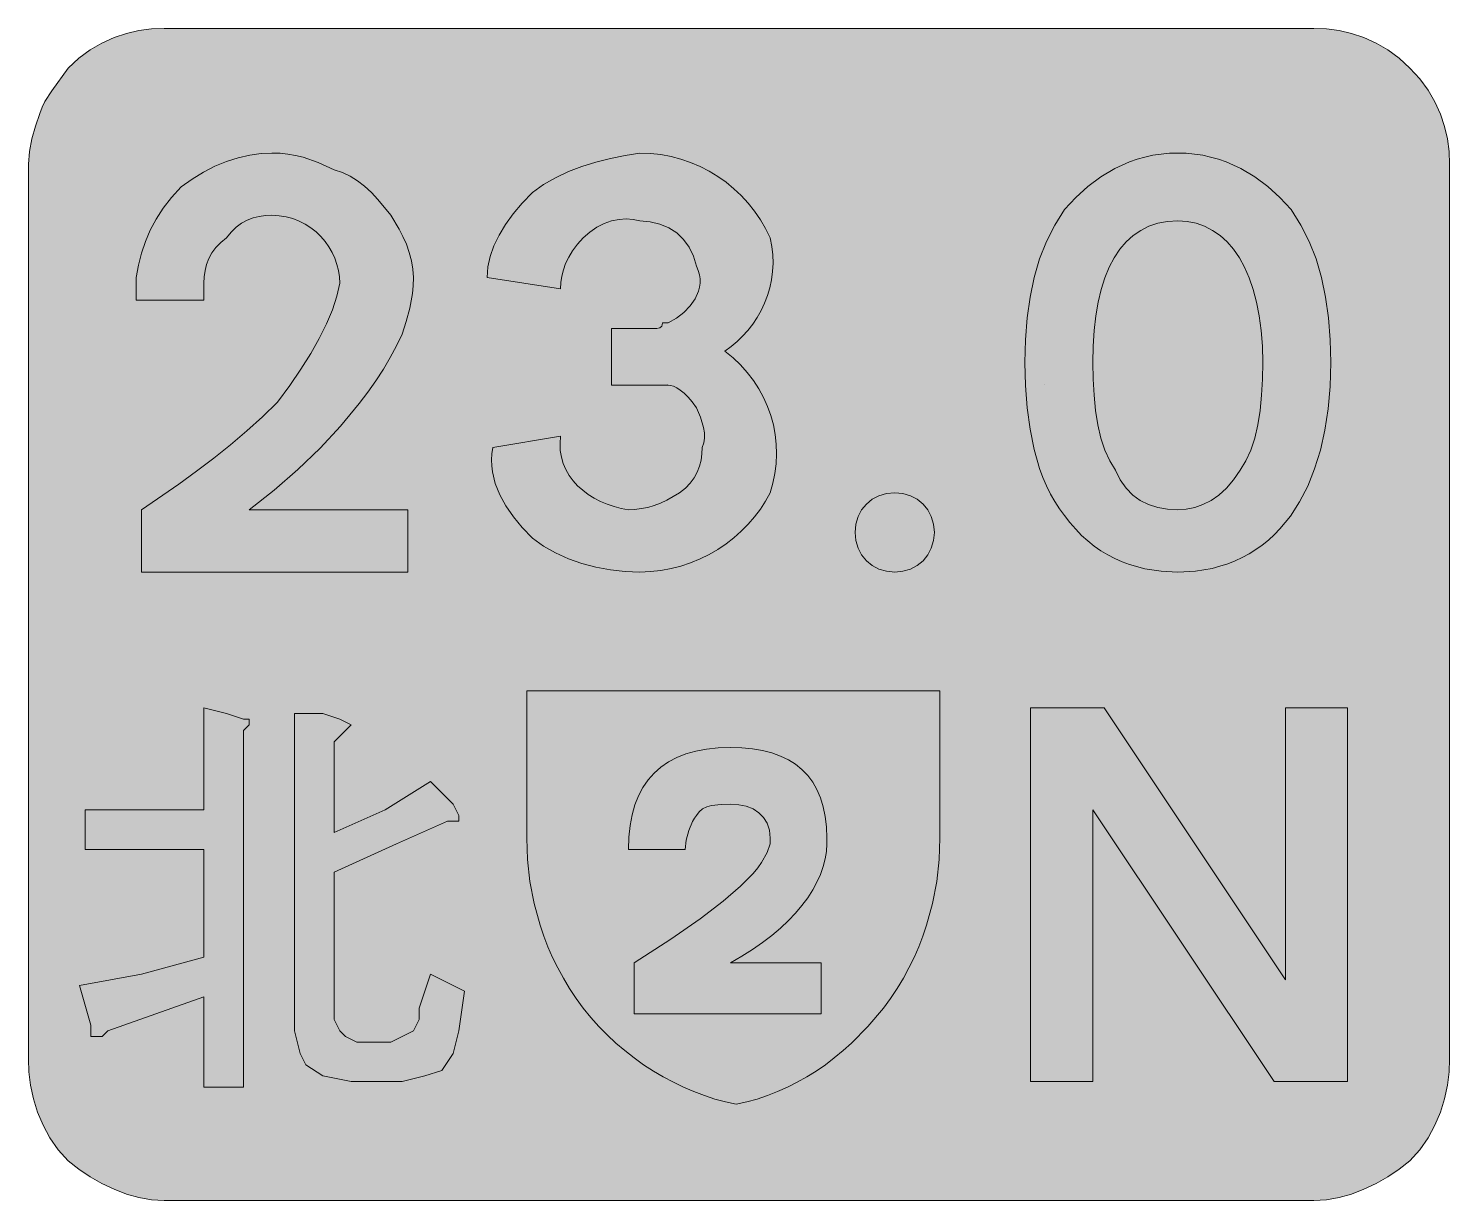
# Model space of a CAD drawing. Header units: metres. Extents: x 133 to 434, y 12 to 261.
import ezdxf

# ---------------------------------------------------------------- set-up
doc = ezdxf.new("R2010")
doc.units = ezdxf.units.M
for name, color, linetype, true_color in [('FILL_BLACK_000000', 7, 'Continuous', 0x000000), ('FILL_LIME_00FF00', 7, 'Continuous', 0x00ff00), ('FILL_WHITE_FFFFFF', 7, 'Continuous', 0xffffff), ('FILL_YELLOW_FFFF00', 7, 'Continuous', 0xffff00), ('STROKE_WHITE_FFFFFF', 7, 'Continuous', 0xffffff)]:
    doc.layers.add(name, color=color, linetype=linetype, true_color=true_color)

msp = doc.modelspace()

# ---------------------------------------------------------------- hatches: boundary and pattern name
at = {"layer": 'FILL_BLACK_000000', "true_color": 0x000000}
h = msp.add_hatch(color=7, dxfattribs=at)
h.dxf.hatch_style = 1
h.paths.add_polyline_path([(301.05, 62.64), (301.05, 51.84), (261.45, 51.84), (261.45, 62.64), (269.18, 67.66), (275.4, 71.98), (280.27, 75.68), (283.95, 78.84), (286.62, 81.55), (287.63, 82.77), (288.45, 83.9), (289.6, 85.97), (290.25, 87.84), (290.25, 89.04), (290.09, 90.73), (289.61, 92.19), (288.86, 93.43), (287.85, 94.44), (286.62, 95.23), (285.19, 95.79), (283.59, 96.13), (281.85, 96.24), (279.88, 96.2), (277.8, 95.94), (276.82, 95.65), (275.94, 95.23), (275.21, 94.63), (274.65, 93.84), (274.2, 93.28), (273.77, 92.55), (273, 90.69), (272.46, 88.61), (272.25, 86.64), (260.25, 86.64), (260.33, 89.26), (260.59, 91.7), (261.01, 93.98), (261.6, 96.09), (262.36, 98.03), (263.29, 99.8), (264.38, 101.41), (265.65, 102.84), (267.08, 104.11), (268.69, 105.2), (270.46, 106.13), (272.4, 106.89), (274.51, 107.48), (276.79, 107.9), (279.23, 108.16), (281.85, 108.24), (284.25, 108.17), (286.52, 107.96), (288.63, 107.6), (290.61, 107.1), (292.43, 106.45), (294.11, 105.65), (295.63, 104.69), (297, 103.59), (298.22, 102.33), (299.28, 100.92), (300.18, 99.34), (300.92, 97.61), (301.5, 95.71), (301.91, 93.65), (302.17, 91.43), (302.25, 89.04), (302.25, 87.84), (302.17, 86.25), (301.91, 84.64), (301.5, 83.01), (300.92, 81.37), (300.18, 79.72), (299.28, 78.07), (298.22, 76.43), (297, 74.79), (295.63, 73.17), (294.11, 71.56), (292.43, 69.98), (290.61, 68.43), (288.63, 66.92), (286.52, 65.45), (284.25, 64.02), (281.85, 62.64), (301.05, 62.64)])
at = {"layer": 'FILL_LIME_00FF00', "true_color": 0x00ff00}
h = msp.add_hatch(color=7, dxfattribs=at)
h.dxf.hatch_style = 1
h.paths.add_polyline_path([(405.45, 260.64), (408.15, 260.53), (410.83, 260.17), (413.49, 259.56), (416.1, 258.69), (418.66, 257.53), (421.14, 256.08), (423.55, 254.32), (425.85, 252.24), (427.93, 249.94), (429.69, 247.53), (431.14, 245.05), (432.3, 242.49), (433.17, 239.88), (433.78, 237.22), (434.14, 234.54), (434.25, 231.84), (434.25, 42.24), (434.14, 39.49), (433.78, 36.67), (433.17, 33.82), (432.3, 30.99), (431.14, 28.21), (429.69, 25.53), (427.93, 23), (425.85, 20.64), (423.55, 18.9), (421.14, 17.3), (418.66, 15.87), (416.1, 14.64), (413.49, 13.63), (410.83, 12.88), (408.15, 12.4), (405.45, 12.24), (161.85, 12.24), (159.15, 12.4), (156.47, 12.88), (153.81, 13.63), (151.2, 14.64), (148.64, 15.87), (146.16, 17.3), (143.75, 18.9), (141.45, 20.64), (139.37, 23), (137.61, 25.53), (136.16, 28.21), (135, 30.99), (134.13, 33.82), (133.52, 36.67), (133.16, 39.49), (133.05, 42.24), (133.05, 231.84), (133.26, 234.54), (133.8, 237.24), (134.57, 239.94), (135.45, 242.64), (135.95, 243.94), (136.56, 245.15), (138, 247.44), (141.45, 252.24), (143.75, 254.32), (146.16, 256.08), (148.64, 257.53), (151.2, 258.69), (153.81, 259.56), (156.47, 260.17), (159.15, 260.53), (161.85, 260.64), (405.45, 260.64)])
at = {"layer": 'FILL_WHITE_FFFFFF', "true_color": 0xffffff}
h = msp.add_hatch(color=7, dxfattribs=at)
h.dxf.hatch_style = 1
h.paths.add_polyline_path([(155.85, 203.04), (155.85, 207.84), (156.36, 210.49), (157.01, 213.03), (157.83, 215.5), (158.85, 217.89), (160.09, 220.23), (161.59, 222.52), (163.36, 224.79), (165.45, 227.04), (167.75, 228.73), (170.14, 230.19), (172.58, 231.43), (175.05, 232.44), (177.52, 233.23), (179.96, 233.79), (182.35, 234.13), (184.65, 234.24), (186.4, 234.18), (188.06, 234.01), (189.67, 233.73), (191.25, 233.34), (194.44, 232.21), (197.85, 230.64), (199.6, 230.08), (201.24, 229.31), (202.81, 228.34), (204.3, 227.19), (205.74, 225.87), (207.13, 224.4), (209.85, 221.04), (211.61, 218.13), (212.42, 216.55), (213.15, 214.89), (213.76, 213.18), (214.24, 211.42), (214.54, 209.64), (214.65, 207.84), (214.6, 206.09), (214.44, 204.45), (213.9, 201.39), (213.13, 198.56), (212.25, 195.84), (211.06, 193.37), (209.73, 190.89), (208.27, 188.43), (206.68, 185.98), (204.98, 183.54), (203.16, 181.12), (199.2, 176.34), (194.85, 171.68), (190.14, 167.15), (185.13, 162.8), (179.85, 158.64), (213.45, 158.64), (213.45, 145.44), (157.05, 145.44), (157.05, 158.64), (164.93, 164.06), (168.69, 166.8), (172.35, 169.59), (175.89, 172.43), (179.33, 175.35), (182.64, 178.34), (185.85, 181.44), (188.44, 184.98), (190.78, 188.41), (192.87, 191.73), (194.7, 194.94), (196.24, 198.03), (197.49, 201.01), (198.43, 203.88), (199.05, 206.64), (198.98, 207.99), (198.78, 209.33), (198.44, 210.64), (197.98, 211.93), (197.4, 213.17), (196.71, 214.36), (195.91, 215.49), (195, 216.54), (194, 217.51), (192.9, 218.38), (191.71, 219.15), (190.44, 219.8), (189.1, 220.33), (187.68, 220.72), (186.2, 220.96), (184.65, 221.04), (183.3, 220.98), (181.97, 220.8), (180.66, 220.47), (179.4, 219.99), (178.19, 219.34), (177.06, 218.51), (176, 217.48), (175.05, 216.24), (173.81, 215.29), (172.78, 214.23), (171.95, 213.1), (171.3, 211.89), (170.82, 210.63), (170.49, 209.32), (170.31, 207.99), (170.25, 206.64), (170.25, 203.04), (155.85, 203.04)])
h = msp.add_hatch(color=7, dxfattribs=at)
h.dxf.hatch_style = 1
h.paths.add_polyline_path([(256.65, 185.04), (256.65, 197.04), (266.25, 197.04), (266.85, 197.19), (267.26, 197.55), (267.4, 197.84), (267.45, 198.24), (268.65, 198.24), (270.38, 199.25), (271.95, 200.45), (273.29, 201.83), (274.35, 203.34), (275.07, 204.97), (275.29, 205.81), (275.4, 206.68), (275.4, 207.56), (275.28, 208.44), (275.03, 209.34), (274.65, 210.24), (274.04, 212.38), (273.11, 214.27), (271.91, 215.91), (270.45, 217.29), (268.77, 218.38), (266.89, 219.18), (264.84, 219.67), (262.65, 219.84), (261.25, 220.18), (259.76, 220.29), (258.22, 220.18), (256.65, 219.84), (255.08, 219.28), (253.54, 218.49), (252.05, 217.48), (250.65, 216.24), (249.41, 214.89), (248.38, 213.54), (247.55, 212.19), (246.9, 210.84), (246.42, 209.49), (246.09, 208.14), (245.91, 206.79), (245.85, 205.44), (230.25, 207.84), (230.42, 210.09), (230.91, 212.34), (231.71, 214.59), (232.8, 216.84), (234.18, 219.09), (235.82, 221.34), (237.71, 223.59), (239.85, 225.84), (242.21, 227.53), (244.76, 229.01), (247.49, 230.29), (250.35, 231.39), (253.33, 232.32), (256.39, 233.1), (259.5, 233.73), (262.65, 234.24), (264.88, 234.16), (267.08, 233.91), (269.24, 233.5), (271.35, 232.95), (273.4, 232.24), (275.39, 231.39), (277.31, 230.41), (279.15, 229.29), (280.91, 228.05), (282.57, 226.68), (284.14, 225.2), (285.6, 223.61), (286.95, 221.91), (288.18, 220.11), (289.28, 218.22), (290.25, 216.24), (290.62, 214.44), (290.82, 212.65), (290.87, 210.87), (290.78, 209.12), (290.54, 207.39), (290.17, 205.69), (289.67, 204.04), (289.05, 202.44), (288.32, 200.89), (287.48, 199.41), (286.55, 198), (285.53, 196.66), (284.42, 195.41), (283.23, 194.26), (281.97, 193.2), (280.65, 192.24), (282.38, 190.84), (283.97, 189.33), (285.41, 187.72), (286.71, 186.03), (287.86, 184.27), (288.86, 182.43), (289.7, 180.54), (290.4, 178.59), (290.94, 176.6), (291.33, 174.58), (291.55, 172.53), (291.62, 170.47), (291.52, 168.4), (291.26, 166.33), (290.84, 164.28), (290.25, 162.24), (289.28, 160.47), (288.18, 158.76), (286.95, 157.12), (285.6, 155.56), (284.14, 154.09), (282.57, 152.71), (280.91, 151.42), (279.15, 150.24), (277.31, 149.17), (275.39, 148.22), (273.4, 147.4), (271.35, 146.71), (269.24, 146.17), (267.08, 145.77), (264.88, 145.52), (262.65, 145.44), (259.5, 145.55), (256.39, 145.89), (253.33, 146.45), (250.35, 147.24), (247.49, 148.25), (244.76, 149.49), (242.21, 150.95), (239.85, 152.64), (237.72, 154.89), (235.84, 157.16), (234.24, 159.45), (232.95, 161.79), (232, 164.18), (231.41, 166.65), (231.27, 167.91), (231.22, 169.19), (231.28, 170.5), (231.45, 171.84), (245.85, 174.24), (245.72, 172.69), (245.78, 171.21), (246.01, 169.78), (246.41, 168.43), (246.97, 167.14), (247.66, 165.93), (248.5, 164.79), (249.45, 163.74), (250.52, 162.77), (251.69, 161.89), (252.95, 161.1), (254.29, 160.4), (255.7, 159.81), (257.17, 159.31), (258.69, 158.92), (260.25, 158.64), (261.6, 158.7), (262.95, 158.87), (264.3, 159.15), (265.65, 159.54), (267, 160.05), (268.35, 160.67), (271.05, 162.24), (272.29, 163.19), (273.32, 164.25), (274.15, 165.38), (274.8, 166.59), (275.28, 167.85), (275.61, 169.16), (275.79, 170.49), (275.85, 171.84), (276.19, 172.79), (276.34, 173.83), (276.31, 174.92), (276.15, 176.04), (275.51, 178.25), (274.65, 180.24), (273.75, 181.48), (272.87, 182.51), (272.01, 183.34), (271.2, 183.99), (270.44, 184.47), (269.76, 184.8), (269.15, 184.98), (268.65, 185.04), (256.65, 185.04)])
h = msp.add_hatch(color=7, dxfattribs=at)
h.dxf.hatch_style = 1
h.paths.add_polyline_path([(344.72, 199.29), (345.33, 203.68), (346.2, 207.84), (347.36, 211.78), (348.81, 215.49), (350.57, 218.98), (352.65, 222.24), (355.01, 224.82), (357.58, 227.15), (360.35, 229.2), (363.3, 230.94), (366.42, 232.34), (368.04, 232.91), (369.69, 233.38), (371.38, 233.75), (373.11, 234.02), (374.86, 234.18), (376.65, 234.24), (378.44, 234.18), (380.19, 234.02), (381.92, 233.75), (383.61, 233.38), (385.26, 232.91), (386.88, 232.34), (390, 230.94), (392.95, 229.2), (395.72, 227.15), (398.29, 224.82), (400.65, 222.24), (402.73, 218.98), (404.49, 215.49), (405.94, 211.78), (407.1, 207.84), (407.97, 203.68), (408.58, 199.29), (408.94, 194.68), (409.05, 189.84), (408.91, 184.79), (408.49, 180.01), (407.81, 175.49), (406.86, 171.26), (405.64, 167.31), (404.18, 163.66), (402.46, 160.32), (400.5, 157.29), (398.3, 154.58), (397.11, 153.36), (395.87, 152.21), (394.56, 151.15), (393.2, 150.18), (391.79, 149.29), (390.32, 148.5), (388.79, 147.79), (387.22, 147.17), (385.58, 146.65), (383.9, 146.22), (382.16, 145.88), (380.38, 145.64), (376.65, 145.44), (373.11, 145.61), (369.69, 146.13), (366.42, 147.02), (364.84, 147.61), (363.3, 148.29), (361.8, 149.07), (360.35, 149.95), (358.94, 150.93), (357.58, 152.02), (356.27, 153.21), (355.01, 154.51), (353.8, 155.92), (352.65, 157.44), (351.57, 158.85), (350.57, 160.36), (349.65, 161.97), (348.81, 163.68), (348.04, 165.49), (347.36, 167.38), (346.2, 171.39), (345.33, 175.69), (344.72, 180.22), (344.36, 184.95), (344.25, 189.84), (344.36, 194.68), (344.72, 199.29)])
h.paths.add_polyline_path([(380.23, 159.11), (381.99, 159.72), (383.7, 160.59), (385.36, 161.75), (386.94, 163.2), (388.45, 164.96), (389.85, 167.04), (391.09, 169), (392.12, 171.28), (392.95, 173.83), (393.6, 176.64), (394.08, 179.67), (394.41, 182.9), (394.59, 186.3), (394.65, 189.84), (394.57, 193.34), (394.32, 196.64), (393.91, 199.74), (393.36, 202.63), (392.65, 205.31), (391.8, 207.77), (390.82, 210.02), (389.7, 212.04), (388.46, 213.84), (387.09, 215.41), (385.61, 216.75), (384.02, 217.85), (382.32, 218.72), (380.52, 219.34), (378.63, 219.71), (376.65, 219.84), (374.47, 219.71), (372.43, 219.34), (370.53, 218.72), (368.78, 217.85), (367.16, 216.75), (365.68, 215.41), (364.35, 213.84), (363.15, 212.04), (362.1, 210.02), (361.18, 207.77), (360.41, 205.31), (359.78, 202.63), (359.28, 199.74), (358.93, 196.64), (358.72, 193.34), (358.65, 189.84), (358.71, 186.3), (358.89, 182.9), (359.22, 179.67), (359.7, 176.64), (360.35, 173.83), (361.18, 171.28), (362.21, 169), (363.45, 167.04), (364.46, 164.96), (365.68, 163.2), (367.1, 161.75), (368.7, 160.59), (370.47, 159.72), (372.39, 159.11), (374.46, 158.75), (376.65, 158.64), (378.45, 158.75), (380.23, 159.11)], flags=16)
h = msp.add_hatch(color=7, dxfattribs=at)
h.dxf.hatch_style = 1
h.paths.add_polyline_path([(324.89, 152.1), (324.41, 150.5), (323.66, 149.07), (322.65, 147.84), (321.42, 146.83), (319.99, 146.08), (318.39, 145.6), (316.65, 145.44), (314.91, 145.6), (313.31, 146.08), (311.88, 146.83), (310.65, 147.84), (309.64, 149.07), (308.89, 150.5), (308.41, 152.1), (308.25, 153.84), (308.41, 155.58), (308.89, 157.18), (309.64, 158.61), (310.65, 159.84), (311.88, 160.85), (313.31, 161.6), (314.91, 162.08), (316.65, 162.24), (318.39, 162.08), (319.99, 161.6), (321.42, 160.85), (322.65, 159.84), (323.66, 158.61), (324.41, 157.18), (324.89, 155.58), (325.05, 153.84), (324.89, 152.1)])
h = msp.add_hatch(color=7, dxfattribs=at)
h.dxf.hatch_style = 1
h.paths.add_polyline_path([(170.25, 95.04), (170.25, 116.64), (175.05, 115.44), (178.65, 114.24), (179.85, 114.24), (179.85, 113.04), (178.65, 111.84), (178.65, 36.24), (170.25, 36.24), (170.25, 55.44), (149.85, 48.24), (148.65, 47.04), (147.45, 47.04), (146.25, 47.04), (146.25, 49.44), (143.85, 57.84), (157.05, 60.24), (170.25, 63.84), (170.25, 86.64), (145.05, 86.64), (145.05, 95.04), (170.25, 95.04)])
h = msp.add_hatch(color=7, dxfattribs=at)
h.dxf.hatch_style = 1
h.paths.add_polyline_path([(195.45, 115.44), (199.05, 114.24), (201.45, 113.04), (200.25, 111.84), (197.85, 109.44), (197.85, 90.24), (208.65, 95.04), (218.25, 101.04), (223.05, 96.24), (224.25, 93.84), (224.25, 92.64), (223.05, 92.64), (221.85, 92.64), (211.05, 87.84), (197.85, 81.84), (197.85, 53.04), (197.85, 50.64), (199.05, 48.24), (200.25, 47.04), (202.65, 45.84), (209.85, 45.84), (212.25, 47.04), (214.65, 48.24), (215.85, 50.64), (215.85, 53.04), (218.25, 60.24), (225.45, 56.64), (224.25, 48.24), (223.05, 43.44), (220.65, 39.84), (217.05, 38.64), (212.25, 37.44), (201.45, 37.44), (195.45, 38.64), (191.85, 41.04), (190.65, 43.44), (189.45, 48.24), (189.45, 115.44), (195.45, 115.44)])
h = msp.add_hatch(color=7, dxfattribs=at)
h.dxf.hatch_style = 1
h.paths.add_polyline_path([(358.65, 95.04), (358.65, 37.44), (345.45, 37.44), (345.45, 116.64), (361.05, 116.64), (399.45, 59.04), (399.45, 116.64), (412.65, 116.64), (412.65, 37.44), (397.05, 37.44), (358.65, 95.04)])
at = {"layer": 'FILL_YELLOW_FFFF00', "true_color": 0xffff00}
h = msp.add_hatch(color=7, dxfattribs=at)
h.dxf.hatch_style = 1
h.paths.add_polyline_path([(280.8, 33.15), (278.56, 33.76), (276.32, 34.49), (274.11, 35.32), (271.91, 36.26), (269.74, 37.3), (267.6, 38.45), (265.5, 39.69), (263.44, 41.03), (261.43, 42.47), (259.47, 44.01), (257.57, 45.63), (255.73, 47.35), (253.96, 49.16), (252.27, 51.06), (250.65, 53.04), (249.13, 55.09), (247.72, 57.2), (246.42, 59.34), (245.23, 61.53), (244.14, 63.76), (243.16, 66.01), (242.28, 68.29), (241.5, 70.59), (240.23, 75.22), (239.34, 79.87), (238.82, 84.49), (238.65, 89.04), (238.65, 120.24), (326.25, 120.24), (326.25, 89.04), (326.08, 84.49), (325.56, 79.87), (324.67, 75.22), (323.4, 70.59), (322.62, 68.29), (321.74, 66.01), (320.76, 63.76), (319.67, 61.53), (318.48, 59.34), (317.18, 57.2), (315.77, 55.09), (314.25, 53.04), (310.99, 49.16), (307.52, 45.63), (305.71, 44.01), (303.85, 42.47), (301.95, 41.03), (300, 39.69), (298.01, 38.45), (295.98, 37.3), (293.91, 36.26), (291.81, 35.32), (289.67, 34.49), (287.49, 33.76), (285.29, 33.15), (283.05, 32.64), (280.8, 33.15)])

# ---------------------------------------------------------------- linework, layer by layer
at = {"layer": 'FILL_BLACK_000000', "lineweight": 0, "true_color": 0x000000}
msp.add_lwpolyline([(301.05, 62.64), (301.05, 51.84), (261.45, 51.84), (261.45, 62.64), (269.18, 67.66), (275.4, 71.98), (280.27, 75.68), (283.95, 78.84), (286.62, 81.55), (287.63, 82.77), (288.45, 83.9), (289.6, 85.97), (290.25, 87.84), (290.25, 89.04), (290.09, 90.73), (289.61, 92.19), (288.86, 93.43), (287.85, 94.44), (286.62, 95.23), (285.19, 95.79), (283.59, 96.13), (281.85, 96.24), (279.88, 96.2), (277.8, 95.94), (276.82, 95.65), (275.94, 95.23), (275.21, 94.63), (274.65, 93.84), (274.2, 93.28), (273.77, 92.55), (273, 90.69), (272.46, 88.61), (272.25, 86.64), (260.25, 86.64), (260.33, 89.26), (260.59, 91.7), (261.01, 93.98), (261.6, 96.09), (262.36, 98.03), (263.29, 99.8), (264.38, 101.41), (265.65, 102.84), (267.08, 104.11), (268.69, 105.2), (270.46, 106.13), (272.4, 106.89), (274.51, 107.48), (276.79, 107.9), (279.23, 108.16), (281.85, 108.24), (284.25, 108.17), (286.52, 107.96), (288.63, 107.6), (290.61, 107.1), (292.43, 106.45), (294.11, 105.65), (295.63, 104.69), (297, 103.59), (298.22, 102.33), (299.28, 100.92), (300.18, 99.34), (300.92, 97.61), (301.5, 95.71), (301.91, 93.65), (302.17, 91.43), (302.25, 89.04), (302.25, 87.84), (302.17, 86.25), (301.91, 84.64), (301.5, 83.01), (300.92, 81.37), (300.18, 79.72), (299.28, 78.07), (298.22, 76.43), (297, 74.79), (295.63, 73.17), (294.11, 71.56), (292.43, 69.98), (290.61, 68.43), (288.63, 66.92), (286.52, 65.45), (284.25, 64.02), (281.85, 62.64)], close=True, dxfattribs=at)
at = {"layer": 'FILL_LIME_00FF00', "lineweight": 0, "true_color": 0x00ff00}
msp.add_lwpolyline([(405.45, 260.64), (408.15, 260.53), (410.83, 260.17), (413.49, 259.56), (416.1, 258.69), (418.66, 257.53), (421.14, 256.08), (423.55, 254.32), (425.85, 252.24), (427.93, 249.94), (429.69, 247.53), (431.14, 245.05), (432.3, 242.49), (433.17, 239.88), (433.78, 237.22), (434.14, 234.54), (434.25, 231.84), (434.25, 42.24), (434.14, 39.49), (433.78, 36.67), (433.17, 33.82), (432.3, 30.99), (431.14, 28.21), (429.69, 25.53), (427.93, 23), (425.85, 20.64), (423.55, 18.9), (421.14, 17.3), (418.66, 15.87), (416.1, 14.64), (413.49, 13.63), (410.83, 12.88), (408.15, 12.4), (405.45, 12.24), (161.85, 12.24), (159.15, 12.4), (156.47, 12.88), (153.81, 13.63), (151.2, 14.64), (148.64, 15.87), (146.16, 17.3), (143.75, 18.9), (141.45, 20.64), (139.37, 23), (137.61, 25.53), (136.16, 28.21), (135, 30.99), (134.13, 33.82), (133.52, 36.67), (133.16, 39.49), (133.05, 42.24), (133.05, 231.84), (133.26, 234.54), (133.8, 237.24), (134.57, 239.94), (135.45, 242.64), (135.95, 243.94), (136.56, 245.15), (138, 247.44), (141.45, 252.24), (143.75, 254.32), (146.16, 256.08), (148.64, 257.53), (151.2, 258.69), (153.81, 259.56), (156.47, 260.17), (159.15, 260.53), (161.85, 260.64)], close=True, dxfattribs=at)
at = {"layer": 'FILL_WHITE_FFFFFF', "lineweight": 0, "true_color": 0xffffff}
for points in [[(155.85, 203.04), (155.85, 207.84), (156.36, 210.49), (157.01, 213.03), (157.83, 215.5), (158.85, 217.89), (160.09, 220.23), (161.59, 222.52), (163.36, 224.79), (165.45, 227.04), (167.75, 228.73), (170.14, 230.19), (172.58, 231.43), (175.05, 232.44), (177.52, 233.23), (179.96, 233.79), (182.35, 234.13), (184.65, 234.24), (186.4, 234.18), (188.06, 234.01), (189.67, 233.73), (191.25, 233.34), (194.44, 232.21), (197.85, 230.64), (199.6, 230.08), (201.24, 229.31), (202.81, 228.34), (204.3, 227.19), (205.74, 225.87), (207.13, 224.4), (209.85, 221.04), (211.61, 218.13), (212.42, 216.55), (213.15, 214.89), (213.76, 213.18), (214.24, 211.42), (214.54, 209.64), (214.65, 207.84), (214.6, 206.09), (214.44, 204.45), (213.9, 201.39), (213.13, 198.56), (212.25, 195.84), (211.06, 193.37), (209.73, 190.89), (208.27, 188.43), (206.68, 185.98), (204.98, 183.54), (203.16, 181.12), (199.2, 176.34), (194.85, 171.68), (190.14, 167.15), (185.13, 162.8), (179.85, 158.64), (213.45, 158.64), (213.45, 145.44), (157.05, 145.44), (157.05, 158.64), (164.93, 164.06), (168.69, 166.8), (172.35, 169.59), (175.89, 172.43), (179.33, 175.35), (182.64, 178.34), (185.85, 181.44), (188.44, 184.98), (190.78, 188.41), (192.87, 191.73), (194.7, 194.94), (196.24, 198.03), (197.49, 201.01), (198.43, 203.88), (199.05, 206.64), (198.98, 207.99), (198.78, 209.33), (198.44, 210.64), (197.98, 211.93), (197.4, 213.17), (196.71, 214.36), (195.91, 215.49), (195, 216.54), (194, 217.51), (192.9, 218.38), (191.71, 219.15), (190.44, 219.8), (189.1, 220.33), (187.68, 220.72), (186.2, 220.96), (184.65, 221.04), (183.3, 220.98), (181.97, 220.8), (180.66, 220.47), (179.4, 219.99), (178.19, 219.34), (177.06, 218.51), (176, 217.48), (175.05, 216.24), (173.81, 215.29), (172.78, 214.23), (171.95, 213.1), (171.3, 211.89), (170.82, 210.63), (170.49, 209.32), (170.31, 207.99), (170.25, 206.64), (170.25, 203.04)], [(256.65, 185.04), (256.65, 197.04), (266.25, 197.04), (266.85, 197.19), (267.26, 197.55), (267.4, 197.84), (267.45, 198.24), (268.65, 198.24), (270.38, 199.25), (271.95, 200.45), (273.29, 201.83), (274.35, 203.34), (275.07, 204.97), (275.29, 205.81), (275.4, 206.68), (275.4, 207.56), (275.28, 208.44), (275.03, 209.34), (274.65, 210.24), (274.04, 212.38), (273.11, 214.27), (271.91, 215.91), (270.45, 217.29), (268.77, 218.38), (266.89, 219.18), (264.84, 219.67), (262.65, 219.84), (261.25, 220.18), (259.76, 220.29), (258.22, 220.18), (256.65, 219.84), (255.08, 219.28), (253.54, 218.49), (252.05, 217.48), (250.65, 216.24), (249.41, 214.89), (248.38, 213.54), (247.55, 212.19), (246.9, 210.84), (246.42, 209.49), (246.09, 208.14), (245.91, 206.79), (245.85, 205.44), (230.25, 207.84), (230.42, 210.09), (230.91, 212.34), (231.71, 214.59), (232.8, 216.84), (234.18, 219.09), (235.82, 221.34), (237.71, 223.59), (239.85, 225.84), (242.21, 227.53), (244.76, 229.01), (247.49, 230.29), (250.35, 231.39), (253.33, 232.32), (256.39, 233.1), (259.5, 233.73), (262.65, 234.24), (264.88, 234.16), (267.08, 233.91), (269.24, 233.5), (271.35, 232.95), (273.4, 232.24), (275.39, 231.39), (277.31, 230.41), (279.15, 229.29), (280.91, 228.05), (282.57, 226.68), (284.14, 225.2), (285.6, 223.61), (286.95, 221.91), (288.18, 220.11), (289.28, 218.22), (290.25, 216.24), (290.62, 214.44), (290.82, 212.65), (290.87, 210.87), (290.78, 209.12), (290.54, 207.39), (290.17, 205.69), (289.67, 204.04), (289.05, 202.44), (288.32, 200.89), (287.48, 199.41), (286.55, 198), (285.53, 196.66), (284.42, 195.41), (283.23, 194.26), (281.97, 193.2), (280.65, 192.24), (282.38, 190.84), (283.97, 189.33), (285.41, 187.72), (286.71, 186.03), (287.86, 184.27), (288.86, 182.43), (289.7, 180.54), (290.4, 178.59), (290.94, 176.6), (291.33, 174.58), (291.55, 172.53), (291.62, 170.47), (291.52, 168.4), (291.26, 166.33), (290.84, 164.28), (290.25, 162.24), (289.28, 160.47), (288.18, 158.76), (286.95, 157.12), (285.6, 155.56), (284.14, 154.09), (282.57, 152.71), (280.91, 151.42), (279.15, 150.24), (277.31, 149.17), (275.39, 148.22), (273.4, 147.4), (271.35, 146.71), (269.24, 146.17), (267.08, 145.77), (264.88, 145.52), (262.65, 145.44), (259.5, 145.55), (256.39, 145.89), (253.33, 146.45), (250.35, 147.24), (247.49, 148.25), (244.76, 149.49), (242.21, 150.95), (239.85, 152.64), (237.72, 154.89), (235.84, 157.16), (234.24, 159.45), (232.95, 161.79), (232, 164.18), (231.41, 166.65), (231.27, 167.91), (231.22, 169.19), (231.28, 170.5), (231.45, 171.84), (245.85, 174.24), (245.72, 172.69), (245.78, 171.21), (246.01, 169.78), (246.41, 168.43), (246.97, 167.14), (247.66, 165.93), (248.5, 164.79), (249.45, 163.74), (250.52, 162.77), (251.69, 161.89), (252.95, 161.1), (254.29, 160.4), (255.7, 159.81), (257.17, 159.31), (258.69, 158.92), (260.25, 158.64), (261.6, 158.7), (262.95, 158.87), (264.3, 159.15), (265.65, 159.54), (267, 160.05), (268.35, 160.67), (271.05, 162.24), (272.29, 163.19), (273.32, 164.25), (274.15, 165.38), (274.8, 166.59), (275.28, 167.85), (275.61, 169.16), (275.79, 170.49), (275.85, 171.84), (276.19, 172.79), (276.34, 173.83), (276.31, 174.92), (276.15, 176.04), (275.51, 178.25), (274.65, 180.24), (273.75, 181.48), (272.87, 182.51), (272.01, 183.34), (271.2, 183.99), (270.44, 184.47), (269.76, 184.8), (269.15, 184.98), (268.65, 185.04)], [(344.72, 199.29), (345.33, 203.68), (346.2, 207.84), (347.36, 211.78), (348.81, 215.49), (350.57, 218.98), (352.65, 222.24), (355.01, 224.82), (357.58, 227.15), (360.35, 229.2), (363.3, 230.94), (366.42, 232.34), (368.04, 232.91), (369.69, 233.38), (371.38, 233.75), (373.11, 234.02), (374.86, 234.18), (376.65, 234.24), (378.44, 234.18), (380.19, 234.02), (381.92, 233.75), (383.61, 233.38), (385.26, 232.91), (386.88, 232.34), (390, 230.94), (392.95, 229.2), (395.72, 227.15), (398.29, 224.82), (400.65, 222.24), (402.73, 218.98), (404.49, 215.49), (405.94, 211.78), (407.1, 207.84), (407.97, 203.68), (408.58, 199.29), (408.94, 194.68), (409.05, 189.84), (408.91, 184.79), (408.49, 180.01), (407.81, 175.49), (406.86, 171.26), (405.64, 167.31), (404.18, 163.66), (402.46, 160.32), (400.5, 157.29), (398.3, 154.58), (397.11, 153.36), (395.87, 152.21), (394.56, 151.15), (393.2, 150.18), (391.79, 149.29), (390.32, 148.5), (388.79, 147.79), (387.22, 147.17), (385.58, 146.65), (383.9, 146.22), (382.16, 145.88), (380.38, 145.64), (376.65, 145.44), (373.11, 145.61), (369.69, 146.13), (366.42, 147.02), (364.84, 147.61), (363.3, 148.29), (361.8, 149.07), (360.35, 149.95), (358.94, 150.93), (357.58, 152.02), (356.27, 153.21), (355.01, 154.51), (353.8, 155.92), (352.65, 157.44), (351.57, 158.85), (350.57, 160.36), (349.65, 161.97), (348.81, 163.68), (348.04, 165.49), (347.36, 167.38), (346.2, 171.39), (345.33, 175.69), (344.72, 180.22), (344.36, 184.95), (344.25, 189.84), (344.36, 194.68)], [(380.23, 159.11), (381.99, 159.72), (383.7, 160.59), (385.36, 161.75), (386.94, 163.2), (388.45, 164.96), (389.85, 167.04), (391.09, 169), (392.12, 171.28), (392.95, 173.83), (393.6, 176.64), (394.08, 179.67), (394.41, 182.9), (394.59, 186.3), (394.65, 189.84), (394.57, 193.34), (394.32, 196.64), (393.91, 199.74), (393.36, 202.63), (392.65, 205.31), (391.8, 207.77), (390.82, 210.02), (389.7, 212.04), (388.46, 213.84), (387.09, 215.41), (385.61, 216.75), (384.02, 217.85), (382.32, 218.72), (380.52, 219.34), (378.63, 219.71), (376.65, 219.84), (374.47, 219.71), (372.43, 219.34), (370.53, 218.72), (368.78, 217.85), (367.16, 216.75), (365.68, 215.41), (364.35, 213.84), (363.15, 212.04), (362.1, 210.02), (361.18, 207.77), (360.41, 205.31), (359.78, 202.63), (359.28, 199.74), (358.93, 196.64), (358.72, 193.34), (358.65, 189.84), (358.71, 186.3), (358.89, 182.9), (359.22, 179.67), (359.7, 176.64), (360.35, 173.83), (361.18, 171.28), (362.21, 169), (363.45, 167.04), (364.46, 164.96), (365.68, 163.2), (367.1, 161.75), (368.7, 160.59), (370.47, 159.72), (372.39, 159.11), (374.46, 158.75), (376.65, 158.64), (378.45, 158.75)], [(324.89, 152.1), (324.41, 150.5), (323.66, 149.07), (322.65, 147.84), (321.42, 146.83), (319.99, 146.08), (318.39, 145.6), (316.65, 145.44), (314.91, 145.6), (313.31, 146.08), (311.88, 146.83), (310.65, 147.84), (309.64, 149.07), (308.89, 150.5), (308.41, 152.1), (308.25, 153.84), (308.41, 155.58), (308.89, 157.18), (309.64, 158.61), (310.65, 159.84), (311.88, 160.85), (313.31, 161.6), (314.91, 162.08), (316.65, 162.24), (318.39, 162.08), (319.99, 161.6), (321.42, 160.85), (322.65, 159.84), (323.66, 158.61), (324.41, 157.18), (324.89, 155.58), (325.05, 153.84)], [(170.25, 95.04), (170.25, 116.64), (175.05, 115.44), (178.65, 114.24), (179.85, 114.24), (179.85, 113.04), (178.65, 111.84), (178.65, 36.24), (170.25, 36.24), (170.25, 55.44), (149.85, 48.24), (148.65, 47.04), (147.45, 47.04), (146.25, 47.04), (146.25, 49.44), (143.85, 57.84), (157.05, 60.24), (170.25, 63.84), (170.25, 86.64), (145.05, 86.64), (145.05, 95.04)], [(195.45, 115.44), (199.05, 114.24), (201.45, 113.04), (200.25, 111.84), (197.85, 109.44), (197.85, 90.24), (208.65, 95.04), (218.25, 101.04), (223.05, 96.24), (224.25, 93.84), (224.25, 92.64), (223.05, 92.64), (221.85, 92.64), (211.05, 87.84), (197.85, 81.84), (197.85, 53.04), (197.85, 50.64), (199.05, 48.24), (200.25, 47.04), (202.65, 45.84), (209.85, 45.84), (212.25, 47.04), (214.65, 48.24), (215.85, 50.64), (215.85, 53.04), (218.25, 60.24), (225.45, 56.64), (224.25, 48.24), (223.05, 43.44), (220.65, 39.84), (217.05, 38.64), (212.25, 37.44), (201.45, 37.44), (195.45, 38.64), (191.85, 41.04), (190.65, 43.44), (189.45, 48.24), (189.45, 115.44)], [(358.65, 95.04), (358.65, 37.44), (345.45, 37.44), (345.45, 116.64), (361.05, 116.64), (399.45, 59.04), (399.45, 116.64), (412.65, 116.64), (412.65, 37.44), (397.05, 37.44)]]:
    msp.add_lwpolyline(points, close=True, dxfattribs=at)
at = {"layer": 'FILL_YELLOW_FFFF00', "lineweight": 0, "true_color": 0xffff00}
msp.add_lwpolyline([(280.8, 33.15), (278.56, 33.76), (276.32, 34.49), (274.11, 35.32), (271.91, 36.26), (269.74, 37.3), (267.6, 38.45), (265.5, 39.69), (263.44, 41.03), (261.43, 42.47), (259.47, 44.01), (257.57, 45.63), (255.73, 47.35), (253.96, 49.16), (252.27, 51.06), (250.65, 53.04), (249.13, 55.09), (247.72, 57.2), (246.42, 59.34), (245.23, 61.53), (244.14, 63.76), (243.16, 66.01), (242.28, 68.29), (241.5, 70.59), (240.23, 75.22), (239.34, 79.87), (238.82, 84.49), (238.65, 89.04), (238.65, 120.24), (326.25, 120.24), (326.25, 89.04), (326.08, 84.49), (325.56, 79.87), (324.67, 75.22), (323.4, 70.59), (322.62, 68.29), (321.74, 66.01), (320.76, 63.76), (319.67, 61.53), (318.48, 59.34), (317.18, 57.2), (315.77, 55.09), (314.25, 53.04), (310.99, 49.16), (307.52, 45.63), (305.71, 44.01), (303.85, 42.47), (301.95, 41.03), (300, 39.69), (298.01, 38.45), (295.98, 37.3), (293.91, 36.26), (291.81, 35.32), (289.67, 34.49), (287.49, 33.76), (285.29, 33.15), (283.05, 32.64)], close=True, dxfattribs=at)
at = {"layer": 'STROKE_WHITE_FFFFFF', "lineweight": 0, "true_color": 0xffffff}
for points in [[(344.25, 189.84), (344.25, 189.84)], [(268.45, 185.28), (268.45, 185.28)], [(348.45, 185.28), (348.45, 185.28)], [(348.45, 185.28), (348.45, 185.28)], [(348.45, 185.28), (348.45, 185.28)], [(348.45, 185.28), (348.45, 185.28)], [(348.45, 185.28), (348.45, 185.28)]]:
    msp.add_lwpolyline(points, dxfattribs=at)

doc.saveas('drawing.dxf')
